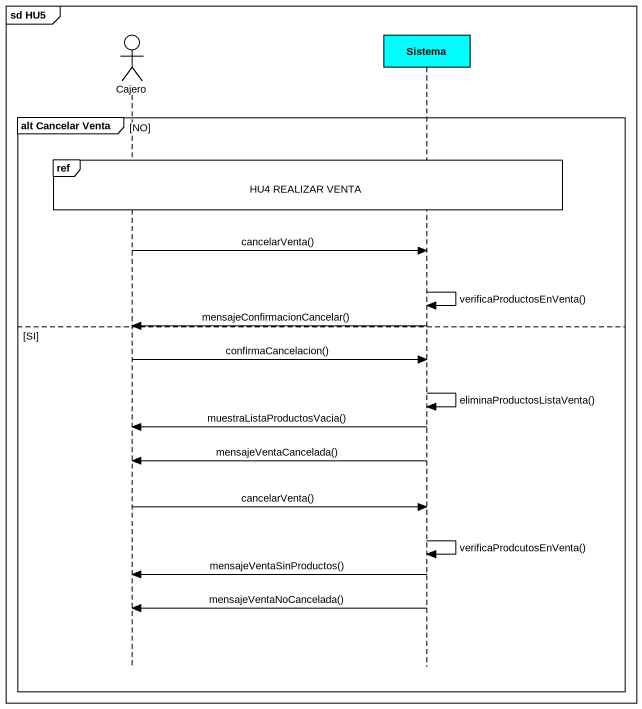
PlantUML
@startuml
mainframe sd HU5
hide footbox
actor Cajero #FFFFFF
participant Sistema #00FEFE

group alt Cancelar Venta [NO]
  ref over Cajero, Sistema : HU4 REALIZAR VENTA
  Cajero -> Sistema : cancelarVenta()
  Sistema -> Sistema : verificaProductosEnVenta()
  Sistema -> Cajero : mensajeConfirmacionCancelar()
else SI
  Cajero -> Sistema : confirmaCancelacion()
  Sistema -> Sistema : eliminaProductosListaVenta()
  Sistema -> Cajero : muestraListaProductosVacia()
  Sistema -> Cajero : mensajeVentaCancelada()
  Cajero -> Sistema : cancelarVenta()
  Sistema -> Sistema : verificaProdcutosEnVenta()
  Sistema -> Cajero : mensajeVentaSinProductos()
  Sistema -> Cajero : mensajeVentaNoCancelada()
end
@enduml
